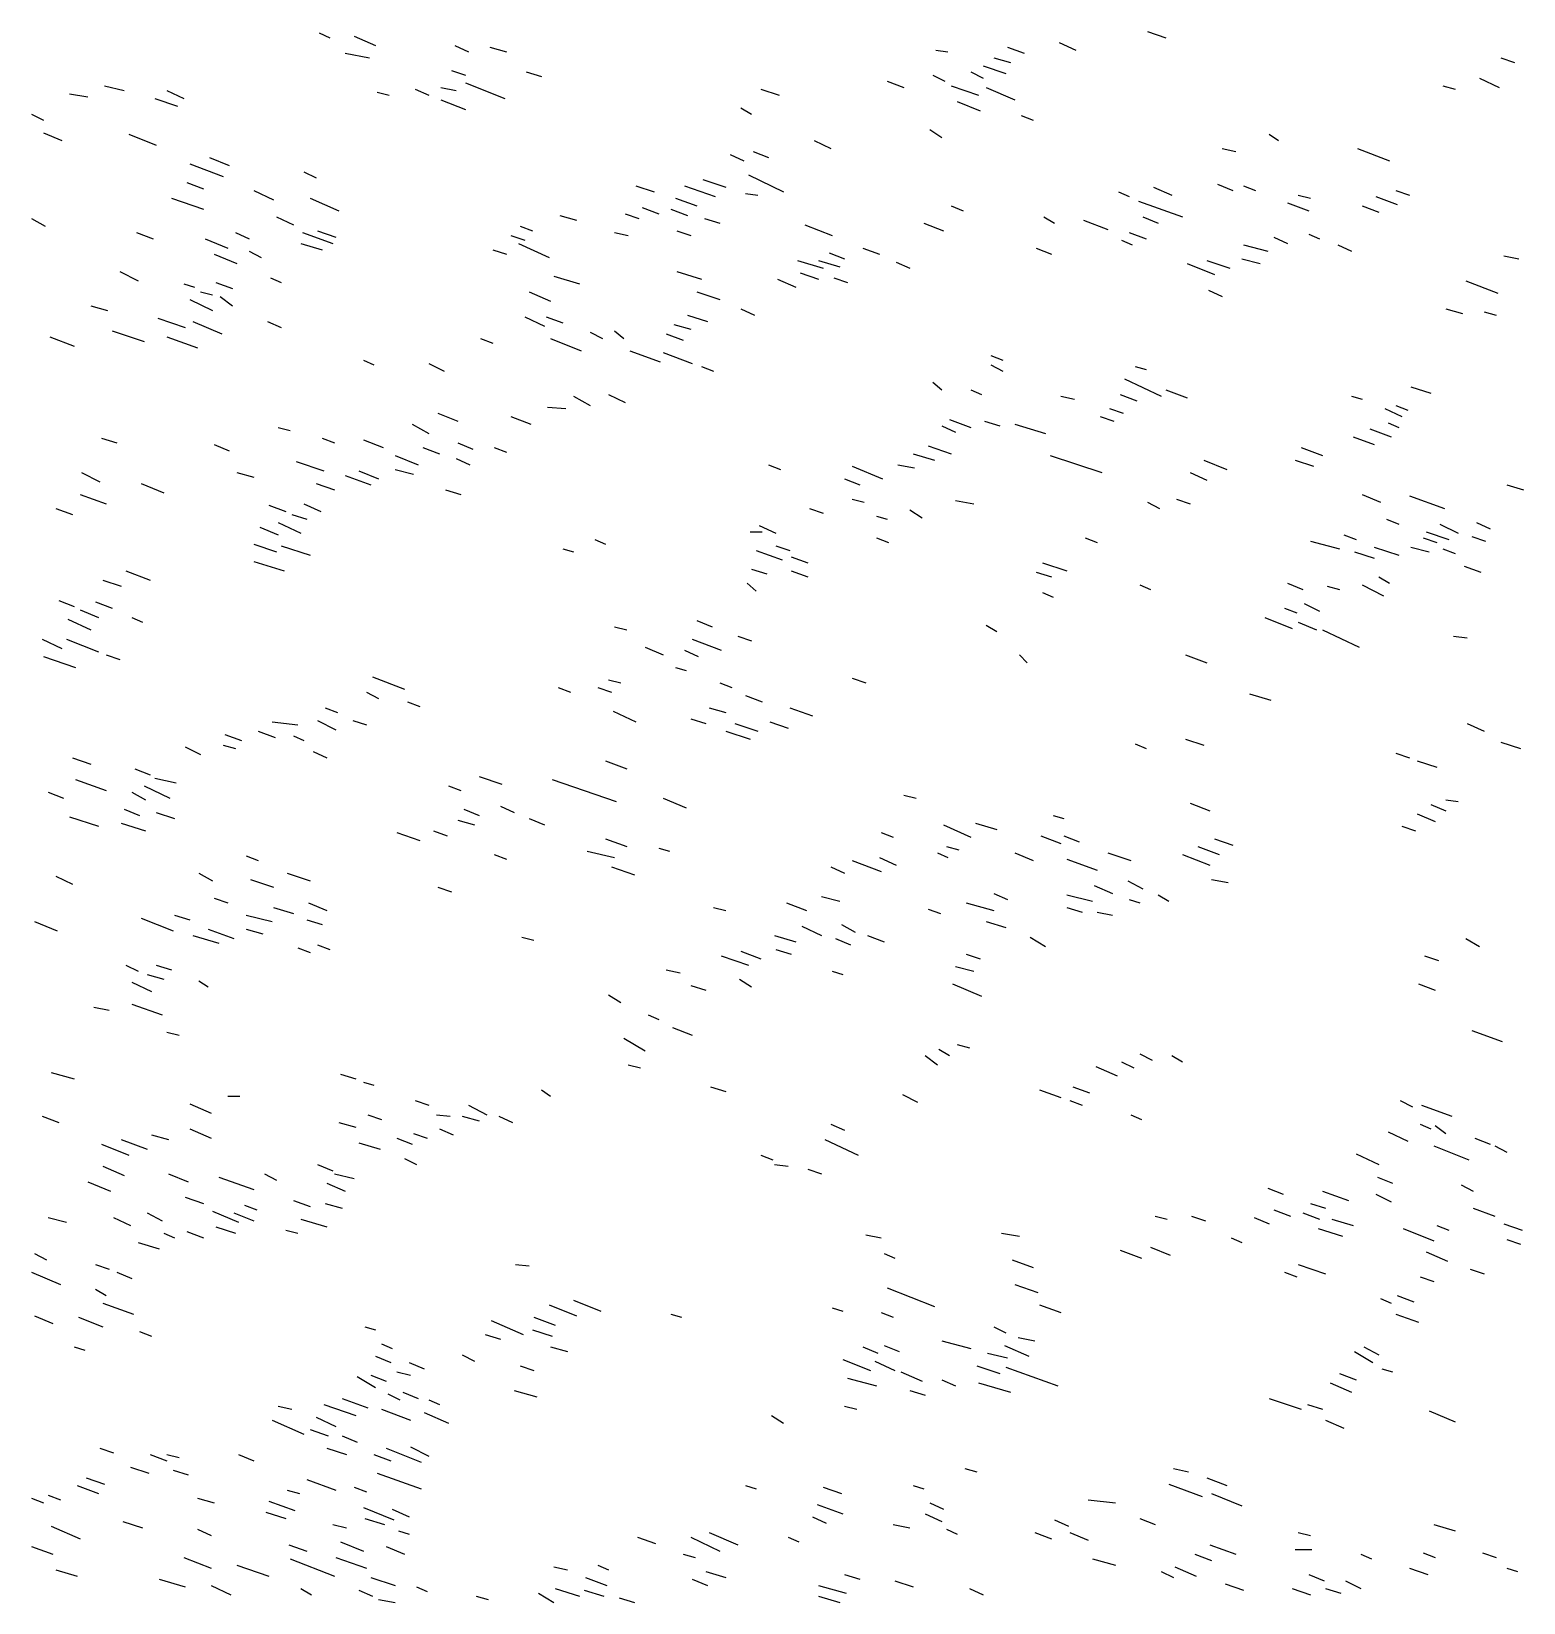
# Model space of a CAD drawing. Header units: inches. Extents: x 694000 to 694179, y 2178000 to 2178189.
import ezdxf

# ---------------------------------------------------------------- set-up
doc = ezdxf.new("R2010")
doc.units = ezdxf.units.IN
doc.header["$MEASUREMENT"] = 0

msp = doc.modelspace()

# ---------------------------------------------------------------- linework, layer by layer
for points in [[(694034.76, 2178188.71), (694036.04, 2178188.14)], [(694038.96, 2178188.33), (694041.52, 2178187.21)], [(694134.27, 2178188.89), (694136.46, 2178188.14)], [(694037.87, 2178186.27), (694040.79, 2178185.71)], [(694051.04, 2178187.21), (694052.68, 2178186.46)], [(694055.24, 2178187.02), (694057.26, 2178186.46)], [(694108.84, 2178186.65), (694110.3, 2178186.46)], [(694117.44, 2178187.02), (694119.45, 2178186.27)], [(694123.66, 2178187.58), (694125.67, 2178186.65)], [(694050.67, 2178184.21), (694052.32, 2178183.65)], [(694059.63, 2178184.03), (694061.46, 2178183.46)], [(694113.05, 2178184.03), (694114.51, 2178183.28)], [(694114.51, 2178184.77), (694117.26, 2178183.84)], [(694115.79, 2178185.71), (694117.8, 2178185.15)], [(694176.71, 2178185.71), (694178.35, 2178185.15)], [(694008.96, 2178182.34), (694011.34, 2178181.78)], [(694049.39, 2178182.15), (694051.22, 2178181.78)], [(694052.32, 2178182.71), (694057.07, 2178180.84)], [(694102.99, 2178182.9), (694105, 2178182.15)], [(694108.48, 2178183.65), (694109.94, 2178182.9)], [(694110.67, 2178182.34), (694113.96, 2178181.22)], [(694114.88, 2178182.15), (694118.35, 2178180.66)], [(694169.76, 2178182.34), (694171.22, 2178181.97)], [(694174.15, 2178183.28), (694176.52, 2178182.15)], [(694004.76, 2178181.4), (694006.95, 2178181.03)], [(694015, 2178180.84), (694017.74, 2178179.91)], [(694016.46, 2178181.78), (694018.48, 2178180.84)], [(694041.71, 2178181.59), (694043.17, 2178181.22)], [(694046.28, 2178181.97), (694047.93, 2178181.22)], [(694049.39, 2178180.66), (694052.32, 2178179.53)], [(694087.8, 2178181.97), (694090, 2178181.22)], [(694111.4, 2178180.47), (694114.15, 2178179.34)], [(694000.18, 2178178.97), (694001.65, 2178178.22)], [(694085.43, 2178179.72), (694086.71, 2178178.97)], [(694119.09, 2178178.78), (694120.55, 2178178.22)], [(694001.65, 2178176.72), (694003.84, 2178175.79)], [(694011.89, 2178176.54), (694015.18, 2178175.23)], [(694108.11, 2178177.1), (694109.57, 2178176.16)], [(694148.9, 2178176.54), (694150, 2178175.79)], [(694086.89, 2178174.48), (694088.72, 2178173.73)], [(694094.21, 2178175.79), (694096.22, 2178174.85)], [(694143.23, 2178174.85), (694144.88, 2178174.48)], [(694159.51, 2178174.85), (694163.35, 2178173.35)], [(694019.21, 2178172.98), (694023.23, 2178171.48)], [(694021.59, 2178173.73), (694023.96, 2178172.79)], [(694084.15, 2178174.1), (694085.79, 2178173.35)], [(694018.84, 2178170.73), (694020.85, 2178169.98)], [(694032.93, 2178172.04), (694034.39, 2178171.29)], [(694080.85, 2178171.11), (694083.6, 2178170.17)], [(694086.34, 2178171.67), (694090.55, 2178169.61)], [(694017.01, 2178168.86), (694020.85, 2178167.55)], [(694026.89, 2178169.8), (694029.27, 2178168.67)], [(694033.66, 2178168.86), (694037.13, 2178167.36)], [(694072.8, 2178170.36), (694075, 2178169.61)], [(694077.56, 2178168.86), (694080.12, 2178167.93)], [(694078.66, 2178170.36), (694082.32, 2178169.05)], [(694085.98, 2178169.42), (694087.44, 2178169.24)], [(694130.79, 2178169.61), (694132.07, 2178169.05)], [(694135, 2178170.17), (694137.2, 2178169.24)], [(694142.68, 2178170.55), (694144.51, 2178169.8)], [(694145.79, 2178170.36), (694147.26, 2178169.8)], [(694152.38, 2178169.24), (694153.84, 2178168.86)], [(694161.71, 2178169.05), (694164.27, 2178168.11)], [(694164.09, 2178169.8), (694165.73, 2178169.24)], [(694071.52, 2178166.99), (694073.17, 2178166.43)], [(694073.54, 2178167.74), (694075.55, 2178166.99)], [(694077.01, 2178167.55), (694079.02, 2178166.8)], [(694110.67, 2178167.93), (694112.13, 2178167.36)], [(694133.17, 2178168.49), (694138.48, 2178166.61)], [(694151.1, 2178168.3), (694153.66, 2178167.36)], [(694160.06, 2178167.93), (694162.07, 2178167.18)], [(694000.18, 2178166.43), (694001.83, 2178165.49)], [(694029.63, 2178166.61), (694031.65, 2178165.68)], [(694058.9, 2178165.49), (694060.37, 2178164.93)], [(694063.66, 2178166.8), (694065.67, 2178166.24)], [(694081.04, 2178166.43), (694082.87, 2178165.87)], [(694093.11, 2178165.68), (694096.4, 2178164.37)], [(694107.38, 2178165.87), (694109.76, 2178164.93)], [(694121.83, 2178166.61), (694123.11, 2178165.87)], [(694126.59, 2178166.24), (694129.51, 2178165.12)], [(694133.72, 2178166.61), (694135.55, 2178165.87)], [(694012.8, 2178164.74), (694014.82, 2178163.99)], [(694021.04, 2178163.99), (694023.78, 2178162.87)], [(694024.7, 2178164.74), (694026.34, 2178163.99)], [(694032.56, 2178163.43), (694035.12, 2178162.68)], [(694032.74, 2178164.74), (694036.4, 2178163.43)], [(694034.57, 2178164.93), (694036.77, 2178164.18)], [(694057.8, 2178164.37), (694059.45, 2178163.81)], [(694058.72, 2178163.43), (694062.38, 2178161.75)], [(694070.24, 2178164.74), (694071.89, 2178164.37)], [(694077.74, 2178164.93), (694079.39, 2178164.37)], [(694131.16, 2178163.81), (694132.44, 2178163.25)], [(694132.07, 2178164.74), (694134.09, 2178163.99)], [(694145.79, 2178163.25), (694148.72, 2178162.5)], [(694149.45, 2178164.18), (694151.1, 2178163.43)], [(694153.66, 2178164.56), (694154.94, 2178163.99)], [(694157.13, 2178163.25), (694158.78, 2178162.5)], [(694022.13, 2178162.12), (694024.88, 2178161)], [(694026.34, 2178162.5), (694027.8, 2178161.75)], [(694055.61, 2178162.68), (694057.26, 2178162.12)], [(694092.2, 2178161.37), (694095.3, 2178160.44)], [(694094.76, 2178161.37), (694097.32, 2178160.62)], [(694096.04, 2178162.31), (694097.87, 2178161.56)], [(694100.06, 2178162.87), (694102.07, 2178162.12)], [(694120.91, 2178162.87), (694122.74, 2178162.12)], [(694141.4, 2178161.37), (694144.15, 2178160.44)], [(694145.61, 2178161.56), (694147.8, 2178161)], [(694177.07, 2178161.93), (694178.9, 2178161.56)], [(694010.79, 2178160.06), (694012.99, 2178158.94)], [(694062.93, 2178159.5), (694066.04, 2178158.56)], [(694077.74, 2178160.06), (694080.67, 2178159.13)], [(694092.56, 2178159.88), (694094.76, 2178159.13)], [(694104.09, 2178161.19), (694105.73, 2178160.44)], [(694139.02, 2178161), (694142.32, 2178159.69)], [(694018.48, 2178158.56), (694019.76, 2178158.19)], [(694020.49, 2178157.63), (694021.95, 2178157.25)], [(694022.32, 2178158.75), (694024.33, 2178158)], [(694028.9, 2178159.31), (694030.18, 2178158.75)], [(694060, 2178157.63), (694062.56, 2178156.51)], [(694080.12, 2178157.63), (694082.87, 2178156.69)], [(694089.82, 2178159.13), (694092.01, 2178158.19)], [(694096.59, 2178159.31), (694098.23, 2178158.75)], [(694141.59, 2178157.82), (694143.23, 2178157.07)], [(694172.5, 2178158.94), (694176.34, 2178157.44)], [(694007.32, 2178155.94), (694009.33, 2178155.38)], [(694019.21, 2178156.69), (694021.95, 2178155.38)], [(694022.87, 2178157.07), (694024.33, 2178155.94)], [(694015.37, 2178154.45), (694018.66, 2178153.32)], [(694019.57, 2178154.07), (694023.05, 2178152.57)], [(694028.54, 2178154.07), (694030.18, 2178153.32)], [(694059.45, 2178154.63), (694061.83, 2178153.51)], [(694062.01, 2178154.63), (694064.02, 2178153.88)], [(694079.02, 2178154.82), (694081.4, 2178154.07)], [(694085.43, 2178155.57), (694087.07, 2178154.82)], [(694170.12, 2178155.57), (694172.13, 2178155.01)], [(694174.7, 2178155.2), (694176.16, 2178154.82)], [(694002.38, 2178152.2), (694005.3, 2178151.08)], [(694009.88, 2178152.95), (694013.72, 2178151.64)], [(694016.46, 2178152.2), (694020.12, 2178150.89)], [(694054.15, 2178152.01), (694055.61, 2178151.45)], [(694062.56, 2178152.01), (694066.22, 2178150.51)], [(694067.32, 2178152.76), (694068.78, 2178152.01)], [(694070.24, 2178152.95), (694071.34, 2178152.01)], [(694076.46, 2178152.57), (694078.48, 2178151.83)], [(694077.38, 2178153.7), (694079.39, 2178153.14)], [(694072.07, 2178150.51), (694075.73, 2178149.2)], [(694076.1, 2178150.33), (694079.57, 2178149.02)], [(694115.43, 2178149.95), (694116.89, 2178149.39)], [(694040.06, 2178149.39), (694041.34, 2178148.83)], [(694047.93, 2178149.02), (694049.76, 2178148.08)], [(694080.67, 2178148.64), (694082.13, 2178148.08)], [(694115.43, 2178148.83), (694116.89, 2178148.08)], [(694132.8, 2178148.64), (694134.09, 2178148.27)], [(694108.48, 2178146.77), (694109.57, 2178145.83)], [(694131.52, 2178147.15), (694135.91, 2178145.09)], [(694165.91, 2178146.21), (694168.29, 2178145.46)], [(694065.3, 2178145.09), (694067.32, 2178143.96)], [(694069.51, 2178145.27), (694071.52, 2178144.34)], [(694113.05, 2178145.83), (694114.33, 2178145.27)], [(694123.84, 2178145.09), (694125.49, 2178144.71)], [(694130.98, 2178145.27), (694132.99, 2178144.52)], [(694136.46, 2178145.83), (694139.02, 2178144.9)], [(694158.78, 2178145.09), (694160.06, 2178144.71)], [(694049.02, 2178143.03), (694051.4, 2178142.09)], [(694057.8, 2178142.65), (694060.18, 2178141.72)], [(694062.2, 2178143.78), (694064.39, 2178143.59)], [(694128.6, 2178142.65), (694130.24, 2178142.09)], [(694129.7, 2178143.59), (694131.34, 2178143.03)], [(694162.8, 2178143.59), (694164.82, 2178142.65)], [(694164.09, 2178143.96), (694165.55, 2178143.4)], [(694029.82, 2178141.34), (694031.28, 2178140.97)], [(694045.91, 2178141.72), (694047.93, 2178140.59)], [(694109.57, 2178141.53), (694111.22, 2178140.78)], [(694110.49, 2178142.28), (694113.05, 2178141.34)], [(694114.7, 2178142.09), (694116.52, 2178141.53)], [(694118.35, 2178141.72), (694122.01, 2178140.59)], [(694160.98, 2178141.15), (694163.54, 2178140.22)], [(694163.17, 2178141.9), (694164.45, 2178141.34)], [(694008.6, 2178140.03), (694010.43, 2178139.47)], [(694022.13, 2178139.28), (694023.96, 2178138.53)], [(694035.12, 2178140.03), (694036.59, 2178139.47)], [(694040.06, 2178139.84), (694042.44, 2178138.91)], [(694047.2, 2178138.91), (694049.21, 2178138.16)], [(694051.4, 2178139.47), (694053.23, 2178138.72)], [(694055.79, 2178138.91), (694057.26, 2178138.35)], [(694107.93, 2178139.1), (694110.67, 2178138.16)], [(694152.74, 2178138.91), (694155.3, 2178137.97)], [(694158.96, 2178140.22), (694161.52, 2178139.28)], [(694032.01, 2178137.22), (694035.3, 2178136.1)], [(694043.9, 2178137.97), (694046.65, 2178136.85)], [(694051.22, 2178137.6), (694052.87, 2178136.85)], [(694088.72, 2178136.85), (694090.18, 2178136.29)], [(694104.27, 2178136.85), (694106.28, 2178136.47)], [(694106.1, 2178138.16), (694108.66, 2178137.41)], [(694122.56, 2178137.97), (694128.78, 2178135.91)], [(694141.04, 2178137.41), (694143.78, 2178136.29)], [(694152.01, 2178137.41), (694154.21, 2178136.66)], [(694006.22, 2178135.91), (694008.41, 2178134.79)], [(694024.88, 2178135.91), (694026.89, 2178135.35)], [(694037.87, 2178135.54), (694040.98, 2178134.42)], [(694039.51, 2178136.1), (694041.89, 2178135.16)], [(694043.9, 2178136.29), (694046.1, 2178135.73)], [(694097.87, 2178135.16), (694099.7, 2178134.42)], [(694098.78, 2178136.66), (694102.44, 2178135.16)], [(694139.39, 2178135.91), (694141.4, 2178134.98)], [(694006.04, 2178133.29), (694009.15, 2178132.17)], [(694013.35, 2178134.6), (694016.1, 2178133.48)], [(694034.39, 2178134.6), (694036.59, 2178133.85)], [(694049.94, 2178133.85), (694051.77, 2178133.29)], [(694160.06, 2178133.29), (694162.26, 2178132.36)], [(694165.73, 2178133.1), (694169.94, 2178131.61)], [(694177.44, 2178134.42), (694179.45, 2178133.85)], [(694003.11, 2178131.61), (694005.12, 2178130.86)], [(694028.72, 2178131.98), (694030.73, 2178131.23)], [(694032.93, 2178132.17), (694034.94, 2178131.23)], [(694093.66, 2178131.61), (694095.3, 2178131.05)], [(694098.78, 2178132.73), (694100.24, 2178132.36)], [(694105.73, 2178131.42), (694107.2, 2178130.48)], [(694111.22, 2178132.54), (694113.41, 2178132.17)], [(694134.27, 2178132.36), (694135.73, 2178131.61)], [(694137.74, 2178132.73), (694139.39, 2178132.17)], [(694027.62, 2178129.36), (694029.82, 2178128.42)], [(694029.82, 2178129.92), (694032.56, 2178128.61)], [(694031.46, 2178130.86), (694033.29, 2178130.3)], [(694087.62, 2178129.55), (694089.63, 2178128.61)], [(694101.71, 2178130.67), (694102.99, 2178130.3)], [(694162.99, 2178130.3), (694164.45, 2178129.73)], [(694169.39, 2178129.73), (694171.59, 2178128.61)], [(694173.78, 2178129.92), (694175.43, 2178129.17)], [(694026.89, 2178127.3), (694029.63, 2178126.37)], [(694067.87, 2178127.86), (694069.15, 2178127.3)], [(694086.52, 2178128.8), (694087.99, 2178128.8)], [(694101.71, 2178128.05), (694103.17, 2178127.49)], [(694126.77, 2178128.05), (694128.23, 2178127.49)], [(694153.84, 2178127.68), (694157.32, 2178126.74)], [(694157.87, 2178128.42), (694159.33, 2178127.86)], [(694167.38, 2178128.05), (694169.02, 2178127.49)], [(694167.74, 2178128.8), (694170.49, 2178127.86)], [(694173.23, 2178128.24), (694174.88, 2178127.68)], [(694030.18, 2178127.11), (694033.66, 2178125.99)], [(694064.02, 2178126.74), (694065.3, 2178126.37)], [(694087.26, 2178126.55), (694090.37, 2178125.43)], [(694089.63, 2178127.11), (694091.28, 2178126.55)], [(694091.46, 2178125.8), (694093.48, 2178125.05)], [(694159.15, 2178126.37), (694161.52, 2178125.62)], [(694161.52, 2178126.93), (694164.45, 2178125.99)], [(694165.91, 2178126.93), (694168.11, 2178126.37)], [(694169.76, 2178126.74), (694171.22, 2178126.18)], [(694011.52, 2178124.12), (694014.45, 2178123)], [(694026.89, 2178125.24), (694030.55, 2178124.12)], [(694086.71, 2178124.31), (694088.54, 2178123.74)], [(694091.46, 2178124.12), (694093.48, 2178123.37)], [(694120.91, 2178123.93), (694122.74, 2178123.37)], [(694121.65, 2178125.05), (694124.57, 2178124.12)], [(694172.32, 2178124.68), (694174.33, 2178123.93)], [(694008.78, 2178123), (694010.98, 2178122.25)], [(694086.16, 2178122.62), (694087.26, 2178121.68)], [(694133.35, 2178122.43), (694134.63, 2178121.87)], [(694151.1, 2178122.62), (694152.93, 2178121.87)], [(694155.85, 2178122.25), (694157.32, 2178121.87)], [(694160.06, 2178122.43), (694162.62, 2178121.12)], [(694162.07, 2178123.37), (694163.35, 2178122.62)], [(694003.48, 2178120.56), (694005.3, 2178119.81)], [(694007.87, 2178120.37), (694009.88, 2178119.63)], [(694121.65, 2178121.5), (694122.93, 2178120.94)], [(694153.11, 2178120.19), (694154.94, 2178119.25)], [(694004.57, 2178118.32), (694007.32, 2178117)], [(694006.04, 2178119.44), (694008.23, 2178118.5)], [(694012.26, 2178118.5), (694013.54, 2178117.94)], [(694080.12, 2178118.13), (694081.95, 2178117.38)], [(694148.35, 2178118.5), (694151.65, 2178117.19)], [(694150.73, 2178119.63), (694152.2, 2178119.06)], [(694152.38, 2178117.94), (694154.57, 2178117)], [(694070.24, 2178117.38), (694071.71, 2178117)], [(694085.06, 2178116.26), (694086.71, 2178115.69)], [(694114.88, 2178117.57), (694116.16, 2178116.82)], [(694155.3, 2178117), (694159.7, 2178114.95)], [(694171.04, 2178116.26), (694172.68, 2178116.07)], [(694001.46, 2178115.88), (694003.84, 2178114.76)], [(694004.39, 2178115.88), (694008.23, 2178114.38)], [(694073.9, 2178114.95), (694076.1, 2178114.01)], [(694078.66, 2178114.57), (694080.3, 2178113.82)], [(694079.57, 2178115.88), (694083.05, 2178114.57)], [(694001.65, 2178113.82), (694005.49, 2178112.51)], [(694009.15, 2178114.01), (694010.79, 2178113.45)], [(694077.56, 2178112.51), (694078.84, 2178112.14)], [(694118.9, 2178114.01), (694119.82, 2178113.07)], [(694138.84, 2178114.01), (694141.4, 2178113.07)], [(694041.16, 2178111.39), (694045, 2178109.89)], [(694069.51, 2178111.01), (694070.98, 2178110.64)], [(694082.87, 2178110.64), (694084.33, 2178110.08)], [(694098.78, 2178111.2), (694100.43, 2178110.64)], [(694040.43, 2178109.52), (694041.89, 2178108.77)], [(694063.48, 2178110.08), (694064.94, 2178109.52)], [(694068.23, 2178110.08), (694069.88, 2178109.52)], [(694085.98, 2178109.14), (694087.99, 2178108.39)], [(694146.52, 2178109.33), (694149.09, 2178108.58)], [(694035.49, 2178107.64), (694036.95, 2178107.08)], [(694045.37, 2178108.39), (694046.83, 2178107.83)], [(694070.06, 2178107.27), (694072.8, 2178105.96)], [(694081.59, 2178107.64), (694083.6, 2178107.08)], [(694091.28, 2178107.64), (694094.02, 2178106.71)], [(694027.44, 2178104.84), (694029.45, 2178104.09)], [(694029.09, 2178105.96), (694032.2, 2178105.59)], [(694034.57, 2178106.15), (694036.77, 2178105.02)], [(694038.78, 2178106.15), (694040.43, 2178105.59)], [(694079.39, 2178106.33), (694081.22, 2178105.77)], [(694083.6, 2178104.84), (694086.52, 2178103.9)], [(694084.7, 2178105.77), (694087.44, 2178104.84)], [(694088.9, 2178105.96), (694091.1, 2178105.21)], [(694172.68, 2178105.77), (694174.7, 2178104.84)], [(694018.66, 2178102.96), (694020.49, 2178102.03)], [(694023.23, 2178103.15), (694024.7, 2178102.78)], [(694023.41, 2178104.46), (694025.43, 2178103.71)], [(694031.65, 2178104.27), (694032.93, 2178103.71)], [(694132.8, 2178103.34), (694134.09, 2178102.78)], [(694138.84, 2178103.9), (694141.04, 2178103.15)], [(694176.71, 2178103.53), (694179.09, 2178102.78)], [(694005.12, 2178101.65), (694007.32, 2178100.9)], [(694034.02, 2178102.4), (694035.67, 2178101.65)], [(694069.15, 2178101.28), (694071.71, 2178100.34)], [(694164.09, 2178102.22), (694165.73, 2178101.65)], [(694166.65, 2178101.28), (694169.02, 2178100.53)], [(694005.49, 2178099.03), (694009.15, 2178097.72)], [(694012.62, 2178100.34), (694014.45, 2178099.59)], [(694015, 2178099.22), (694017.56, 2178098.66)], [(694053.96, 2178099.41), (694056.71, 2178098.47)], [(694062.74, 2178099.03), (694070.43, 2178096.41)], [(694002.2, 2178097.54), (694004.02, 2178096.79)], [(694012.26, 2178097.54), (694013.9, 2178096.6)], [(694013.72, 2178098.28), (694016.83, 2178096.79)], [(694050.3, 2178098.28), (694051.77, 2178097.72)], [(694105, 2178097.16), (694106.46, 2178096.79)], [(694011.34, 2178095.48), (694013.17, 2178094.73)], [(694052.13, 2178095.48), (694053.96, 2178094.73)], [(694056.52, 2178095.85), (694058.17, 2178095.1)], [(694076.1, 2178096.79), (694078.84, 2178095.66)], [(694139.39, 2178096.22), (694141.77, 2178095.29)], [(694168.29, 2178096.04), (694170.12, 2178095.29)], [(694170.12, 2178096.6), (694171.59, 2178096.41)], [(694004.76, 2178094.54), (694008.23, 2178093.42)], [(694010.98, 2178093.79), (694013.9, 2178092.86)], [(694015.18, 2178095.1), (694017.38, 2178094.35)], [(694051.4, 2178094.17), (694053.41, 2178093.6)], [(694060, 2178094.35), (694061.83, 2178093.6)], [(694109.76, 2178093.6), (694113.05, 2178092.11)], [(694113.6, 2178093.79), (694116.16, 2178093.04)], [(694122.93, 2178094.73), (694124.21, 2178094.35)], [(694164.82, 2178093.42), (694166.46, 2178092.86)], [(694166.65, 2178094.91), (694168.84, 2178093.98)], [(694044.09, 2178092.67), (694046.83, 2178091.73)], [(694048.48, 2178092.86), (694050.12, 2178092.29)], [(694069.15, 2178091.92), (694071.71, 2178090.98)], [(694102.26, 2178092.67), (694103.72, 2178092.11)], [(694121.46, 2178092.29), (694123.84, 2178091.36)], [(694124.21, 2178092.29), (694126.04, 2178091.54)], [(694142.32, 2178091.92), (694144.51, 2178091.17)], [(694025.98, 2178089.86), (694027.44, 2178089.3)], [(694055.79, 2178090.05), (694057.26, 2178089.49)], [(694066.95, 2178090.42), (694070.24, 2178089.67)], [(694075.55, 2178090.8), (694076.83, 2178090.42)], [(694102.07, 2178089.67), (694104.09, 2178088.74)], [(694109.02, 2178090.23), (694110.3, 2178089.67)], [(694110.12, 2178090.98), (694111.59, 2178090.61)], [(694118.35, 2178090.23), (694120.55, 2178089.3)], [(694129.51, 2178090.23), (694132.26, 2178089.3)], [(694138.48, 2178090.05), (694141.77, 2178088.74)], [(694140.3, 2178090.98), (694142.87, 2178090.05)], [(694020.3, 2178087.8), (694021.95, 2178086.86)], [(694030.91, 2178087.8), (694033.66, 2178086.86)], [(694069.88, 2178088.55), (694072.62, 2178087.61)], [(694096.22, 2178088.55), (694097.87, 2178087.8)], [(694098.78, 2178089.3), (694102.26, 2178087.99)], [(694124.57, 2178089.49), (694128.23, 2178088.17)], [(694003.11, 2178087.43), (694005.12, 2178086.49)], [(694026.52, 2178087.05), (694029.27, 2178086.12)], [(694049.02, 2178086.12), (694050.67, 2178085.55)], [(694127.87, 2178086.3), (694130.06, 2178085.37)], [(694131.89, 2178086.86), (694133.72, 2178085.93)], [(694141.95, 2178087.05), (694143.96, 2178086.68)], [(694022.13, 2178084.81), (694023.78, 2178084.24)], [(694033.48, 2178084.24), (694035.67, 2178083.31)], [(694090.91, 2178084.24), (694093.29, 2178083.31)], [(694095.12, 2178084.99), (694097.32, 2178084.43)], [(694112.5, 2178084.24), (694115.79, 2178083.31)], [(694115.79, 2178085.37), (694117.44, 2178084.62)], [(694124.57, 2178085.18), (694127.68, 2178084.43)], [(694132.07, 2178084.62), (694133.35, 2178084.24)], [(694135.55, 2178085.18), (694136.83, 2178084.43)], [(694000.55, 2178082), (694003.29, 2178080.87)], [(694013.35, 2178082.37), (694017.2, 2178080.87)], [(694017.38, 2178082.75), (694019.21, 2178082.18)], [(694025.98, 2178082.75), (694029.09, 2178082)], [(694029.27, 2178083.68), (694031.65, 2178082.93)], [(694033.29, 2178082.18), (694035.12, 2178081.62)], [(694082.13, 2178083.68), (694083.6, 2178083.31)], [(694107.93, 2178083.49), (694109.39, 2178082.93)], [(694114.88, 2178082), (694117.26, 2178081.25)], [(694124.57, 2178083.68), (694126.4, 2178083.12)], [(694128.23, 2178083.12), (694130.06, 2178082.75)], [(694019.57, 2178080.31), (694022.68, 2178079.38)], [(694021.4, 2178081.06), (694024.51, 2178079.94)], [(694025.98, 2178081.06), (694027.99, 2178080.5)], [(694059.09, 2178080.12), (694060.55, 2178079.75)], [(694089.45, 2178080.31), (694092.01, 2178079.56)], [(694092.74, 2178081.44), (694095.12, 2178080.31)], [(694097.5, 2178081.62), (694099.15, 2178080.69)], [(694100.61, 2178080.31), (694102.62, 2178079.56)], [(694120.18, 2178080.12), (694122.01, 2178079)], [(694032.2, 2178078.81), (694033.66, 2178078.25)], [(694034.57, 2178079.19), (694036.04, 2178078.63)], [(694085.43, 2178078.44), (694087.8, 2178077.5)], [(694089.63, 2178078.63), (694091.46, 2178078.07)], [(694096.77, 2178079.94), (694098.6, 2178079.19)], [(694172.5, 2178079.94), (694174.15, 2178079)], [(694011.52, 2178076.76), (694012.99, 2178076.01)], [(694015.18, 2178076.76), (694017.01, 2178076.19)], [(694083.05, 2178077.88), (694086.34, 2178076.76)], [(694111.22, 2178076.57), (694113.41, 2178076.01)], [(694112.5, 2178078.07), (694114.15, 2178077.5)], [(694167.56, 2178077.88), (694169.21, 2178077.32)], [(694012.26, 2178074.7), (694014.63, 2178073.57)], [(694014.09, 2178075.63), (694016.1, 2178075.07)], [(694020.3, 2178074.88), (694021.4, 2178074.13)], [(694076.46, 2178076.19), (694078.11, 2178075.82)], [(694085.24, 2178075.07), (694086.71, 2178074.13)], [(694096.4, 2178076.01), (694097.68, 2178075.63)], [(694110.85, 2178074.51), (694114.33, 2178073.01)], [(694166.83, 2178074.51), (694168.84, 2178073.76)], [(694069.51, 2178073.2), (694070.98, 2178072.26)], [(694079.39, 2178074.32), (694081.22, 2178073.76)], [(694007.68, 2178071.7), (694009.51, 2178071.33)], [(694012.26, 2178072.07), (694015.91, 2178070.76)], [(694074.27, 2178070.76), (694075.55, 2178070.2)], [(694077.2, 2178069.27), (694079.57, 2178068.33)], [(694173.23, 2178068.89), (694176.89, 2178067.58)], [(694016.46, 2178068.71), (694017.93, 2178068.33)], [(694071.34, 2178067.96), (694073.9, 2178066.46)], [(694111.4, 2178067.21), (694112.87, 2178066.83)], [(694107.56, 2178065.9), (694109.02, 2178064.77)], [(694109.21, 2178066.65), (694110.49, 2178065.9)], [(694131.16, 2178065.15), (694132.62, 2178064.4)], [(694133.35, 2178066.08), (694134.82, 2178065.34)], [(694137.2, 2178065.9), (694138.48, 2178065.15)], [(694002.56, 2178063.84), (694005.3, 2178063.09)], [(694037.32, 2178063.65), (694039.15, 2178063.09)], [(694071.89, 2178064.77), (694073.35, 2178064.4)], [(694128.05, 2178064.59), (694130.61, 2178063.46)], [(694040.06, 2178062.71), (694041.34, 2178062.34)], [(694061.46, 2178061.78), (694062.56, 2178061.03)], [(694081.77, 2178062.15), (694083.6, 2178061.59)], [(694121.28, 2178061.78), (694123.84, 2178060.84)], [(694125.3, 2178062.15), (694127.32, 2178061.4)], [(694019.21, 2178060.09), (694021.77, 2178058.97)], [(694023.78, 2178061.03), (694025.24, 2178061.03)], [(694046.28, 2178060.47), (694047.93, 2178059.91)], [(694052.68, 2178059.91), (694054.88, 2178058.78)], [(694104.82, 2178061.22), (694106.65, 2178060.28)], [(694124.94, 2178060.47), (694126.4, 2178059.91)], [(694164.63, 2178060.47), (694166.1, 2178059.72)], [(694167.2, 2178059.91), (694170.85, 2178058.6)], [(694001.46, 2178058.6), (694003.48, 2178057.85)], [(694037.13, 2178057.85), (694039.15, 2178057.29)], [(694040.61, 2178058.78), (694042.26, 2178058.22)], [(694048.84, 2178058.78), (694050.49, 2178058.6)], [(694051.95, 2178058.6), (694053.96, 2178058.03)], [(694056.34, 2178058.6), (694057.99, 2178057.85)], [(694096.22, 2178057.66), (694097.87, 2178056.91)], [(694132.26, 2178058.78), (694133.54, 2178058.22)], [(694167.01, 2178057.66), (694168.29, 2178057.1)], [(694168.84, 2178057.47), (694170.12, 2178056.54)], [(694010.98, 2178055.79), (694014.09, 2178054.66)], [(694014.63, 2178056.35), (694016.65, 2178055.79)], [(694019.21, 2178057.1), (694021.77, 2178055.98)], [(694044.09, 2178055.98), (694045.91, 2178055.23)], [(694046.1, 2178056.54), (694047.74, 2178055.98)], [(694049.21, 2178057.1), (694050.85, 2178056.35)], [(694095.49, 2178055.79), (694099.51, 2178053.92)], [(694163.17, 2178056.72), (694165.55, 2178055.6)], [(694173.6, 2178055.98), (694175.43, 2178055.23)], [(694008.6, 2178055.23), (694011.89, 2178053.92)], [(694039.51, 2178055.41), (694042.07, 2178054.66)], [(694087.8, 2178053.92), (694089.27, 2178053.35)], [(694159.33, 2178054.1), (694162.07, 2178052.79)], [(694168.66, 2178055.04), (694172.87, 2178053.35)], [(694175.98, 2178055.04), (694177.44, 2178054.29)], [(694008.78, 2178052.61), (694011.34, 2178051.48)], [(694034.57, 2178052.79), (694036.4, 2178052.04)], [(694045, 2178053.54), (694046.46, 2178052.79)], [(694089.45, 2178052.79), (694091.1, 2178052.61)], [(694093.48, 2178052.23), (694095.12, 2178051.67)], [(694006.95, 2178050.73), (694009.7, 2178049.61)], [(694016.65, 2178051.67), (694019.02, 2178050.73)], [(694022.68, 2178051.29), (694026.89, 2178049.8)], [(694028.17, 2178051.67), (694029.63, 2178050.92)], [(694035.67, 2178050.55), (694037.87, 2178049.61)], [(694036.59, 2178051.67), (694038.96, 2178051.11)], [(694148.72, 2178049.98), (694150.55, 2178049.24)], [(694161.89, 2178051.29), (694163.72, 2178050.55)], [(694171.95, 2178050.36), (694173.41, 2178049.61)], [(694018.66, 2178048.86), (694020.85, 2178048.11)], [(694031.65, 2178048.49), (694033.66, 2178047.74)], [(694035.49, 2178048.11), (694037.5, 2178047.55)], [(694153.84, 2178048.11), (694155.67, 2178047.55)], [(694155.3, 2178049.61), (694158.41, 2178048.49)], [(694161.71, 2178049.24), (694163.54, 2178048.3)], [(694002.2, 2178046.43), (694004.39, 2178045.87)], [(694010.06, 2178046.43), (694012.07, 2178045.49)], [(694014.09, 2178046.99), (694015.91, 2178046.05)], [(694021.95, 2178047.18), (694025.06, 2178045.87)], [(694024.51, 2178046.99), (694026.89, 2178046.05)], [(694025.79, 2178047.93), (694027.26, 2178047.36)], [(694032.56, 2178046.24), (694035.67, 2178045.3)], [(694135.18, 2178046.61), (694136.65, 2178046.24)], [(694139.57, 2178046.61), (694141.22, 2178046.05)], [(694147.07, 2178046.43), (694148.9, 2178045.68)], [(694149.45, 2178047.36), (694151.46, 2178046.61)], [(694152.93, 2178046.99), (694154.94, 2178046.24)], [(694156.4, 2178046.24), (694158.96, 2178045.49)], [(694173.41, 2178047.55), (694175.98, 2178046.61)], [(694016.1, 2178044.56), (694017.38, 2178043.99)], [(694018.84, 2178044.74), (694020.85, 2178043.99)], [(694022.32, 2178045.3), (694024.7, 2178044.56)], [(694030.73, 2178044.93), (694032.2, 2178044.56)], [(694100.43, 2178044.37), (694102.26, 2178043.99)], [(694116.71, 2178044.56), (694118.9, 2178044.18)], [(694154.76, 2178045.12), (694157.68, 2178044.18)], [(694165, 2178045.12), (694168.66, 2178043.62)], [(694169.02, 2178045.49), (694170.49, 2178044.93)], [(694177.07, 2178045.68), (694179.27, 2178044.93)], [(694012.99, 2178043.43), (694015.55, 2178042.68)], [(694130.98, 2178042.5), (694133.54, 2178041.56)], [(694134.63, 2178042.87), (694137.01, 2178041.93)], [(694144.33, 2178043.99), (694145.61, 2178043.43)], [(694177.44, 2178043.81), (694179.09, 2178043.25)], [(694000.55, 2178042.12), (694002.01, 2178041.37)], [(694007.87, 2178040.81), (694009.51, 2178040.25)], [(694058.35, 2178040.81), (694060, 2178040.62)], [(694102.62, 2178042.12), (694103.9, 2178041.56)], [(694117.99, 2178041.37), (694120.55, 2178040.44)], [(694152.38, 2178040.81), (694155.67, 2178039.69)], [(694167.74, 2178042.31), (694170.3, 2178041.19)], [(694000.18, 2178039.88), (694003.66, 2178038.38)], [(694010.43, 2178039.88), (694012.26, 2178039.13)], [(694150.73, 2178039.88), (694152.2, 2178039.31)], [(694167.01, 2178039.31), (694168.66, 2178038.75)], [(694173.05, 2178040.25), (694174.7, 2178039.69)], [(694007.87, 2178037.82), (694009.15, 2178037.07)], [(694102.99, 2178038), (694108.66, 2178035.76)], [(694118.35, 2178038.38), (694121.1, 2178037.44)], [(694164.27, 2178037.07), (694166.28, 2178036.32)], [(694008.78, 2178036.13), (694012.44, 2178034.82)], [(694062.38, 2178035.94), (694065.67, 2178034.63)], [(694065.3, 2178036.51), (694068.6, 2178035.2)], [(694077.01, 2178034.82), (694078.29, 2178034.45)], [(694096.4, 2178035.57), (694097.68, 2178035.2)], [(694102.26, 2178035.01), (694103.72, 2178034.45)], [(694121.28, 2178035.94), (694123.84, 2178035.01)], [(694162.26, 2178036.69), (694163.54, 2178036.13)], [(694164.09, 2178034.82), (694166.83, 2178033.88)], [(694000.55, 2178034.63), (694002.74, 2178033.7)], [(694005.85, 2178034.45), (694008.78, 2178033.32)], [(694040.24, 2178033.32), (694041.52, 2178032.95)], [(694055.43, 2178034.07), (694059.27, 2178032.39)], [(694060.37, 2178032.95), (694062.74, 2178032.2)], [(694060.55, 2178034.45), (694063.11, 2178033.51)], [(694115.79, 2178033.32), (694117.26, 2178032.57)], [(694013.17, 2178032.76), (694014.63, 2178032.2)], [(694042.26, 2178031.26), (694043.54, 2178030.7)], [(694054.7, 2178032.39), (694056.52, 2178031.83)], [(694102.62, 2178031.08), (694104.45, 2178030.33)], [(694109.57, 2178031.64), (694113.05, 2178030.7)], [(694117.07, 2178031.08), (694120, 2178029.77)], [(694118.72, 2178032.01), (694120.73, 2178031.64)], [(694005.3, 2178030.89), (694006.59, 2178030.51)], [(694041.52, 2178029.77), (694043.35, 2178029.02)], [(694051.95, 2178029.95), (694053.41, 2178029.2)], [(694062.56, 2178030.89), (694064.57, 2178030.33)], [(694097.68, 2178029.39), (694100.98, 2178028.08)], [(694100.06, 2178030.89), (694101.89, 2178030.14)], [(694101.52, 2178029.2), (694103.9, 2178028.08)], [(694115.06, 2178030.14), (694117.44, 2178029.58)], [(694159.15, 2178030.33), (694161.34, 2178029.02)], [(694160.24, 2178030.89), (694162.07, 2178029.95)], [(694039.33, 2178027.33), (694041.52, 2178026.02)], [(694040.98, 2178027.52), (694042.8, 2178026.77)], [(694044.09, 2178027.89), (694045.73, 2178027.52)], [(694045.55, 2178029.02), (694047.38, 2178028.27)], [(694058.9, 2178028.64), (694060.55, 2178028.08)], [(694104.63, 2178027.89), (694107.2, 2178026.77)], [(694113.78, 2178028.64), (694116.52, 2178027.71)], [(694117.26, 2178028.46), (694123.48, 2178026.21)], [(694157.32, 2178027.71), (694159.33, 2178026.96)], [(694162.44, 2178028.27), (694163.72, 2178027.89)], [(694044.82, 2178025.46), (694046.65, 2178024.71)], [(694058.17, 2178025.65), (694060.91, 2178024.9)], [(694098.23, 2178027.15), (694101.71, 2178026.21)], [(694105.73, 2178025.65), (694107.56, 2178025.09)], [(694109.57, 2178026.96), (694111.22, 2178026.21)], [(694113.96, 2178026.58), (694117.8, 2178025.46)], [(694156.22, 2178026.58), (694158.78, 2178025.46)], [(694029.82, 2178023.78), (694031.46, 2178023.4)], [(694035.3, 2178023.96), (694039.15, 2178022.65)], [(694037.5, 2178024.71), (694040.61, 2178023.59)], [(694042.99, 2178025.27), (694044.45, 2178024.52)], [(694047.93, 2178024.52), (694049.21, 2178023.96)], [(694097.87, 2178023.78), (694099.33, 2178023.4)], [(694148.9, 2178024.71), (694152.74, 2178023.4)], [(694153.48, 2178023.96), (694155.3, 2178023.4)], [(694029.09, 2178022.09), (694032.93, 2178020.41)], [(694034.39, 2178022.46), (694036.77, 2178021.34)], [(694042.26, 2178023.4), (694045.73, 2178022.09)], [(694047.38, 2178023.03), (694050.3, 2178021.72)], [(694089.09, 2178022.65), (694090.55, 2178021.72)], [(694155.67, 2178022.09), (694157.87, 2178021.15)], [(694168.11, 2178023.21), (694171.22, 2178021.9)], [(694033.66, 2178020.97), (694035.85, 2178020.22)], [(694037.5, 2178020.22), (694039.33, 2178019.47)], [(694008.41, 2178018.72), (694010.06, 2178018.16)], [(694014.45, 2178017.97), (694016.46, 2178017.22)], [(694016.46, 2178017.97), (694017.93, 2178017.6)], [(694025.06, 2178017.97), (694026.89, 2178017.22)], [(694035.67, 2178018.72), (694038.05, 2178017.97)], [(694041.34, 2178017.97), (694043.35, 2178017.22)], [(694042.8, 2178018.72), (694047.01, 2178017.04)], [(694045.73, 2178018.91), (694047.93, 2178017.78)], [(694012.07, 2178016.47), (694014.27, 2178015.73)], [(694017.2, 2178016.1), (694019.02, 2178015.54)], [(694112.32, 2178016.29), (694113.78, 2178015.91)], [(694137.38, 2178016.29), (694139.21, 2178015.91)], [(694005.67, 2178014.23), (694008.23, 2178013.29)], [(694006.77, 2178015.16), (694008.96, 2178014.42)], [(694033.29, 2178014.98), (694036.77, 2178013.67)], [(694041.71, 2178015.73), (694047.01, 2178013.85)], [(694085.98, 2178014.23), (694087.26, 2178013.85)], [(694106.1, 2178014.23), (694107.38, 2178013.85)], [(694136.83, 2178014.42), (694140.85, 2178012.92)], [(694141.4, 2178015.16), (694143.78, 2178014.23)], [(694000.18, 2178012.73), (694001.65, 2178012.17)], [(694002.2, 2178013.1), (694003.66, 2178012.54)], [(694020.12, 2178012.73), (694022.13, 2178012.17)], [(694028.72, 2178012.36), (694031.83, 2178011.23)], [(694030.91, 2178013.67), (694032.38, 2178013.29)], [(694038.96, 2178014.04), (694040.43, 2178013.48)], [(694095.3, 2178014.04), (694097.5, 2178013.29)], [(694127.13, 2178012.54), (694130.43, 2178012.17)], [(694141.95, 2178013.29), (694145.61, 2178011.79)], [(694028.35, 2178011.05), (694030.73, 2178010.3)], [(694040.06, 2178011.61), (694043.72, 2178010.11)], [(694040.24, 2178010.3), (694042.62, 2178009.55)], [(694043.54, 2178011.42), (694045.55, 2178010.48)], [(694094.02, 2178010.48), (694095.67, 2178009.73)], [(694094.57, 2178011.98), (694097.68, 2178010.86)], [(694107.56, 2178010.86), (694109.57, 2178009.92)], [(694108.11, 2178012.17), (694109.76, 2178011.42)], [(694133.35, 2178010.3), (694135.18, 2178009.55)], [(694002.56, 2178009.36), (694006.04, 2178007.86)], [(694011.16, 2178009.92), (694013.54, 2178009.17)], [(694020.12, 2178008.99), (694021.77, 2178008.24)], [(694036.4, 2178009.55), (694038.05, 2178009.17)], [(694044.27, 2178008.8), (694045.55, 2178008.42)], [(694081.59, 2178008.61), (694085.06, 2178007.11)], [(694103.72, 2178009.55), (694105.73, 2178009.17)], [(694110.12, 2178008.99), (694111.4, 2178008.42)], [(694120.73, 2178008.61), (694122.74, 2178007.86)], [(694123.11, 2178010.11), (694124.76, 2178009.36)], [(694124.94, 2178008.61), (694127.13, 2178007.68)], [(694152.38, 2178008.61), (694153.84, 2178008.24)], [(694168.66, 2178009.55), (694171.22, 2178008.8)], [(694000.18, 2178006.93), (694002.74, 2178005.99)], [(694031.1, 2178007.11), (694033.29, 2178006.37)], [(694037.32, 2178007.49), (694040.06, 2178006.37)], [(694042.8, 2178006.93), (694045, 2178005.99)], [(694072.99, 2178008.05), (694075.18, 2178007.3)], [(694079.39, 2178008.05), (694082.87, 2178006.37)], [(694091.1, 2178008.05), (694092.38, 2178007.49)], [(694141.77, 2178007.11), (694144.88, 2178005.99)], [(694152.01, 2178006.55), (694154.02, 2178006.55)], [(694018.48, 2178005.62), (694021.77, 2178004.31)], [(694024.88, 2178004.68), (694028.72, 2178003.37)], [(694031.28, 2178005.43), (694036.59, 2178003.37)], [(694036.77, 2178005.62), (694040.43, 2178004.31)], [(694068.23, 2178004.68), (694069.51, 2178004.12)], [(694078.48, 2178005.99), (694079.94, 2178005.62)], [(694127.68, 2178005.43), (694130.43, 2178004.68)], [(694139.94, 2178005.99), (694141.95, 2178005.24)], [(694159.88, 2178005.99), (694161.16, 2178005.43)], [(694167.38, 2178006.18), (694168.84, 2178005.62)], [(694174.51, 2178006.18), (694176.16, 2178005.62)], [(694003.11, 2178004.12), (694005.67, 2178003.37)], [(694015.55, 2178003), (694018.66, 2178002.06)], [(694040.98, 2178003.18), (694043.9, 2178002.25)], [(694062.93, 2178004.49), (694064.57, 2178004.12)], [(694066.77, 2178003.18), (694069.33, 2178002.25)], [(694079.57, 2178003), (694081.4, 2178002.25)], [(694081.22, 2178003.93), (694083.6, 2178003.18)], [(694097.87, 2178003.56), (694099.7, 2178003)], [(694103.9, 2178002.81), (694106.1, 2178002.06)], [(694135.91, 2178003.93), (694137.38, 2178003.18)], [(694137.56, 2178004.49), (694140.12, 2178003.37)], [(694153.66, 2178003.56), (694155.49, 2178002.81)], [(694158.05, 2178002.81), (694159.88, 2178001.87)], [(694165.73, 2178004.31), (694167.93, 2178003.56)], [(694177.44, 2178004.31), (694178.72, 2178003.93)], [(694021.77, 2178002.25), (694024.15, 2178001.12)], [(694032.56, 2178001.87), (694033.84, 2178001.12)], [(694039.51, 2178001.68), (694041.16, 2178000.94)], [(694046.46, 2178002.06), (694047.74, 2178001.5)], [(694053.6, 2178000.94), (694055.06, 2178000.56)], [(694061.1, 2178001.31), (694062.93, 2178000.19)], [(694063.11, 2178001.87), (694066.04, 2178000.94)], [(694066.59, 2178001.68), (694068.96, 2178000.94)], [(694094.76, 2178002.25), (694098.05, 2178001.31)], [(694094.76, 2178000.94), (694097.32, 2178000.19)], [(694112.87, 2178001.87), (694114.51, 2178001.12)], [(694143.6, 2178002.43), (694145.79, 2178001.68)], [(694151.65, 2178001.87), (694153.84, 2178001.12)], [(694155.67, 2178001.87), (694157.5, 2178001.31)], [(694041.89, 2178000.56), (694043.9, 2178000.19)], [(694070.79, 2178000.75), (694072.62, 2178000.19)]]:
    msp.add_lwpolyline(points)

doc.saveas('drawing.dxf')
